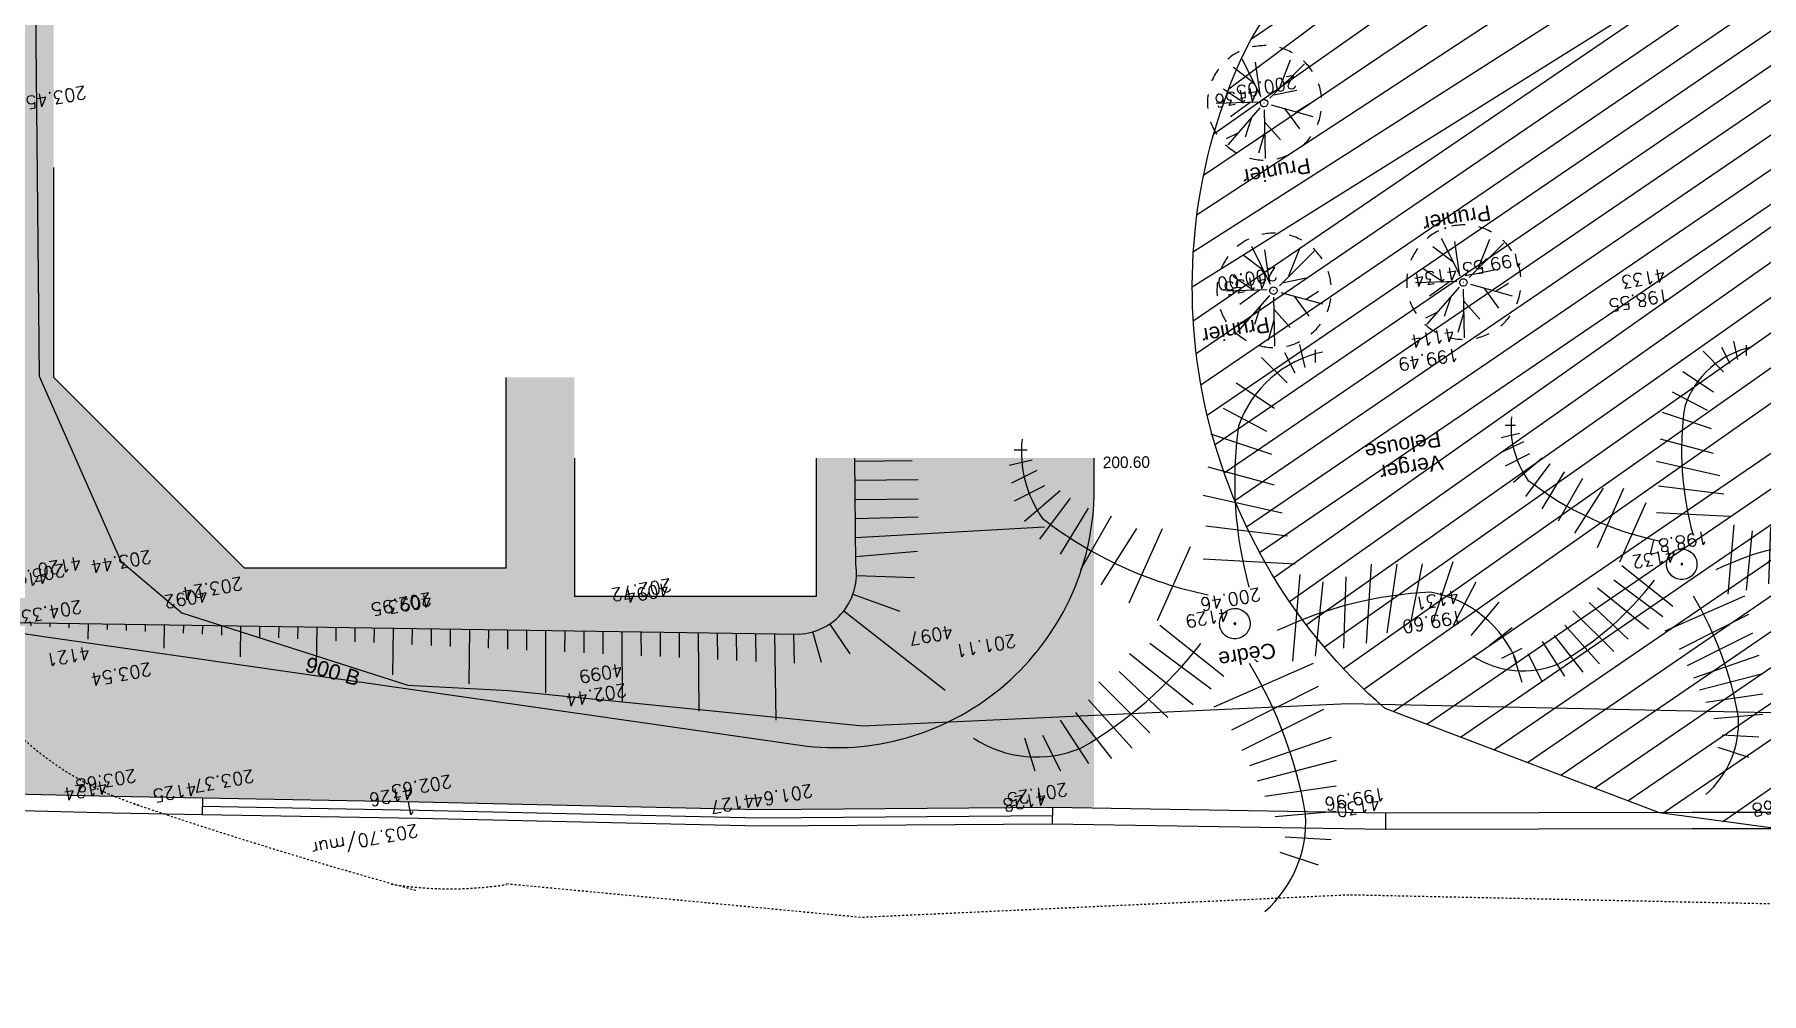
# Model space of a CAD drawing. Extents: x 0 to 613264, y -387505 to 675.
# Drawn here: x 455120 to 500402, y -382233 to -357098 of the extents above; entities that cross this region are included whole.
import ezdxf
from ezdxf.enums import TextEntityAlignment as Align
from ezdxf.lldxf.tags import DXFTag

# ---------------------------------------------------------------- set-up
doc = ezdxf.new("R2010")
doc.units = 0
doc.linetypes.add('STYLE_01', pattern=[0.41664, 0.20828, -0.20836])
for name, color, linetype in [('AEP_SSL', 252, 'Continuous'), ('DWG_280-140115-P - ALTEA-CANA', 252, 'Continuous'), ('Fond topo - CLO_MUR', 252, 'Continuous'), ('Fond topo - ESPACE_BOISE', 252, 'Continuous'), ('Fond topo - VEG', 252, 'Continuous'), ('Fond topo - VEG_TXT', 252, 'Continuous'), ('Fond topo - VEG_TXT_ESSENCE', 252, 'Continuous'), ('Fond topo - Z_500', 252, 'Continuous'), ('prlm-VRD', 2, 'Continuous'), ('SA - bât C', 252, 'Continuous'), ('SA - clôture', 252, 'DIVISE2'), ('SA - couvre sol', 252, 'Continuous'), ('SA - EBC', 252, 'Continuous'), ('SA - Talus', 252, 'Continuous')]:
    doc.layers.add(name, color=color, linetype=linetype)
for name, color, linetype, plot in [('Fond topo - N', 252, 'Continuous', False), ('Fond topo - NCACHE', 252, 'Continuous', False), ('Fond topo - ZCACHE', 252, 'Continuous', False)]:
    doc.layers.add(name, color=color, linetype=linetype, plot=plot)
doc.layers.add('Fond topo - P', color=252, linetype='Continuous', lineweight=50)
doc.styles.add('2000_ARIAL', font='arial.ttf', dxfattribs={"height": 0.400000006})
doc.styles.add('Arial', font='arial.ttf')
doc.styles.add('SIMPLEX', font='simplex_.ttf', dxfattribs={"height": 1.25})
doc.styles.add('Tronçons', font='arial.ttf', dxfattribs={"height": 0.25})
tags = doc.linetypes.add('CACHE2', pattern=[4.762499928474426, 3.174999952316284, -1.587499976158142]).pattern_tags.tags
tags[6:7] = [DXFTag(74, 4), DXFTag(75, 0), DXFTag(340, '0'), DXFTag(46, 0.0), DXFTag(50, 0.0), DXFTag(44, 0.0), DXFTag(45, 0.0)]
tags[4:5] = [DXFTag(74, 4), DXFTag(75, 0), DXFTag(340, '0'), DXFTag(46, 0.0), DXFTag(50, 0.0), DXFTag(44, 0.0), DXFTag(45, 0.0)]
tags = doc.linetypes.add('DIVISE2', pattern=[15.874999761581421, 6.349999904632568, -3.174999952316284, 0, -3.174999952316284, 0, -3.174999952316284]).pattern_tags.tags
tags[14:15] = [DXFTag(74, 4), DXFTag(75, 0), DXFTag(340, '0'), DXFTag(46, 0.0), DXFTag(50, 0.0), DXFTag(44, 0.0), DXFTag(45, 0.0)]
tags[12:13] = [DXFTag(74, 4), DXFTag(75, 0), DXFTag(340, '0'), DXFTag(46, 0.0), DXFTag(50, 0.0), DXFTag(44, 0.0), DXFTag(45, 0.0)]
tags[10:11] = [DXFTag(74, 4), DXFTag(75, 0), DXFTag(340, '0'), DXFTag(46, 0.0), DXFTag(50, 0.0), DXFTag(44, 0.0), DXFTag(45, 0.0)]
tags[8:9] = [DXFTag(74, 4), DXFTag(75, 0), DXFTag(340, '0'), DXFTag(46, 0.0), DXFTag(50, 0.0), DXFTag(44, 0.0), DXFTag(45, 0.0)]
tags[6:7] = [DXFTag(74, 4), DXFTag(75, 0), DXFTag(340, '0'), DXFTag(46, 0.0), DXFTag(50, 0.0), DXFTag(44, 0.0), DXFTag(45, 0.0)]
tags[4:5] = [DXFTag(74, 4), DXFTag(75, 0), DXFTag(340, '0'), DXFTag(46, 0.0), DXFTag(50, 0.0), DXFTag(44, 0.0), DXFTag(45, 0.0)]
tags = doc.linetypes.add('L1', pattern=[1.0000000298023224, 0.6000000238418579, -0.4000000059604645]).pattern_tags.tags
tags[6:7] = [DXFTag(74, 4), DXFTag(75, 0), DXFTag(340, '0'), DXFTag(46, 0.0), DXFTag(50, 0.0), DXFTag(44, 0.0), DXFTag(45, 0.0)]
tags[4:5] = [DXFTag(74, 4), DXFTag(75, 0), DXFTag(340, '0'), DXFTag(46, 0.0), DXFTag(50, 0.0), DXFTag(44, 0.0), DXFTag(45, 0.0)]
tags = doc.linetypes.add('L16', pattern=[0.37500001490116125, 0.300000011920929, -0.07500000298023224]).pattern_tags.tags
tags[6:7] = [DXFTag(74, 4), DXFTag(75, 0), DXFTag(340, '0'), DXFTag(46, 0.0), DXFTag(50, 0.0), DXFTag(44, 0.0), DXFTag(45, 0.0)]
tags[4:5] = [DXFTag(74, 4), DXFTag(75, 0), DXFTag(340, '0'), DXFTag(46, 0.0), DXFTag(50, 0.0), DXFTag(44, 0.0), DXFTag(45, 0.0)]

# ---------------------------------------------------------------- blocks, each defined once
blk = doc.blocks.new('MENSURA_TALSYM_6')
at = {"layer": 'SA - Talus'}
for p, q in [((1841184.419917219, 5171525.858073728), (1841185.89483986, 5171526.154299144)), ((1841184.518371818, 5171525.367862864), (1841186.142012749, 5171525.693957058)), ((1841184.616826417, 5171524.877652), (1841186.239038236, 5171525.203459169)), ((1841184.813735615, 5171523.897230269), (1841189.63238847, 5171525.092767876)), ((1841184.715281016, 5171524.387441134), (1841186.325213976, 5171524.736039582)), ((1841184.912190213, 5171523.407019405), (1841186.478660733, 5171523.845874959)), ((1841185.025166142, 5171522.920565764), (1841186.531332637, 5171523.153042229)), ((1841185.023171086, 5171522.422625175), (1841186.315768998, 5171522.212495022)), ((1841184.867337032, 5171521.949693302), (1841187.864932343, 5171520.406406855)), ((1841185.242363245, 5171520.872825406), (1841184.572931248, 5171521.548103903)), ((1841183.658258013, 5171518.807560449), (1841183.201269208, 5171521.023075327)), ((1841183.849355461, 5171520.36105883), (1841183.693872359, 5171521.108761591)), ((1841184.543218298, 5171520.514139628), (1841184.168797061, 5171521.257201226)), ((1841180.369570319, 5171519.877387578), (1841180.245650302, 5171520.508957749)), ((1841180.866514938, 5171519.946475961), (1841180.738253453, 5171520.594644013)), ((1841181.63285273, 5171518.665895638), (1841181.230856604, 5171520.680330276)), ((1841181.86057153, 5171520.08466023), (1841181.723459755, 5171520.766016538)), ((1841182.357683597, 5171520.153756119), (1841182.216062906, 5171520.851702802)), ((1841182.854851575, 5171520.222854515), (1841182.708666057, 5171520.937389065)), ((1841177.885682163, 5171519.53198308), (1841177.782634547, 5171520.080526436)), ((1841178.382348618, 5171519.601058997), (1841178.275237698, 5171520.166212698)), ((1841178.879070616, 5171519.670137404), (1841178.767840849, 5171520.251898961)), ((1841179.610153706, 5171518.524352123), (1841179.260444, 5171520.337585225)), ((1841179.872681422, 5171519.808301692), (1841179.753047151, 5171520.423271487)), ((1841175.572839334, 5171518.241627403), (1841175.319618792, 5171519.65209512)), ((1841175.899570937, 5171519.255704272), (1841175.812221943, 5171519.737781383)), ((1841176.396015639, 5171519.324770248), (1841176.304825094, 5171519.823467647)), ((1841176.892515716, 5171519.393838708), (1841176.797428245, 5171519.909153909)), ((1841177.590152045, 5171518.382929504), (1841177.290031396, 5171519.994840172)), ((1841172.923095072, 5171518.841406667), (1841172.856603037, 5171519.223663805)), ((1841173.559480179, 5171518.100502499), (1841173.349206188, 5171519.309350069)), ((1841173.914345086, 5171518.979465144), (1841173.841809339, 5171519.395036331)), ((1841174.410568684, 5171519.048521211), (1841174.33441249, 5171519.480722594)), ((1841174.9068475, 5171519.117579754), (1841174.827015641, 5171519.566408858)), ((1841169.950085872, 5171518.427264437), (1841169.900984132, 5171518.709546229)), ((1841170.445587406, 5171518.496288142), (1841170.393587283, 5171518.795232492)), ((1841170.941088939, 5171518.565311846), (1841170.886190434, 5171518.880918754)), ((1841171.553935667, 5171517.959727849), (1841171.378793585, 5171518.966605018)), ((1841171.932092005, 5171518.703359256), (1841171.871396735, 5171519.052291281)), ((1841172.427593538, 5171518.772382962), (1841172.363999886, 5171519.137977543)), ((1841167.542846643, 5171517.678178546), (1841167.437968377, 5171518.281114914)), ((1841167.968079738, 5171518.151169618), (1841167.930571528, 5171518.366801176)), ((1841168.463581272, 5171518.220193323), (1841168.423174679, 5171518.45248744)), ((1841168.959082805, 5171518.289217028), (1841168.91577783, 5171518.538173703)), ((1841169.548391155, 5171517.818953197), (1841169.408380981, 5171518.623859965)), ((1841164.995070537, 5171517.737027388), (1841164.974952622, 5171517.852683599)), ((1841165.53730213, 5171517.537403896), (1841165.467555773, 5171517.938369863)), ((1841165.986073604, 5171517.875074798), (1841165.960158924, 5171518.024056125)), ((1841166.481575138, 5171517.944098503), (1841166.452762075, 5171518.109742388)), ((1841166.977076671, 5171518.013122207), (1841166.945365226, 5171518.195428651)), ((1841163.531757618, 5171517.396629244), (1841163.497143169, 5171517.59562481)), ((1841164.00406747, 5171517.598979979), (1841163.98974632, 5171517.681311074)), ((1841164.499569004, 5171517.668003684), (1841164.482349471, 5171517.766997336))]:
    blk.add_line(p, q, dxfattribs=at)
blk = doc.blocks.new('PTOPO')
at = {"layer": 'Fond topo - NCACHE', "style": 'SIMPLEX'}
blk.add_attdef('MAT', text='', height=0.34, dxfattribs=at).set_placement((0.09999999986030161, -0.09999999962747097), align=Align.TOP_LEFT)
at = {"layer": 'Fond topo - ZCACHE', "style": 'SIMPLEX'}
blk.add_attdef('ALT', (0.09999999986030161, 0.09999999962747097), '', height=0.34, dxfattribs=at)
blk = doc.blocks.new('VEG14')
at = {"ltscale": 2, "flags": 128}
for points in [[(0.5, 0, -1), (-0.5, 0, -1)], [(0.016, 0, -1), (-0.016, 0, -1)]]:
    blk.add_lwpolyline(points, format="xyb", close=True, dxfattribs=at)
blk = doc.blocks.new('VEG12')
at = {"ltscale": 2}
for p, q in [((0.01815258799999997, 0.057406781), (0.100441039, 0.47293725)), ((0.037902722, 0.15845596), (-0.06593155700000003, 0.344147082)), ((0.05749608, 0.253444298), (0.145517598, 0.414706841)), ((-0.05229389700000003, 0.02983962500000001), (-0.383643778, 0.204631851)), ((-0.158788295, 0.086017079), (-0.245985314, 0.284587218)), ((0.04981112299999996, 0.033821695), (0.391570728, 0.285894318)), ((0.143890955, 0.107467204), (0.230033352, 0.253971609)), ((0.2917471699999999, 0.208620217), (0.392372872, 0.233301274)), ((-0.25001839, 0.135126714), (-0.3755999820000001, 0.091127132)), ((0.122915307, -0.02992704099999999), (0.317230371, 0.05540147100000001)), ((-0.05265807700000003, -0.029192154), (-0.412380265, -0.256628677)), ((-0.151821475, -0.09483882200000002), (-0.2999525240000001, -0.315936062)), ((-0.09359106700000003, -0.049762263), (-0.2956446150000001, -0.04653133200000001)), ((0.02259491799999996, -0.07955337300000001), (0.001649748999999978, -0.36183712)), ((0.01825986499999999, -0.057372749), (0.107637982, -0.4128258760000001)), ((0.057557527, -0.01766878999999999), (0.411943876, -0.08413611500000001)), ((0.184132294, -0.04763066399999999), (0.323120213, -0.192805613)), ((0.05371548199999998, -0.188497704), (0.197263789, -0.356749422))]:
    blk.add_line(p, q, dxfattribs=at)
for start, end in [(90, 103.8461539085843), (62.30769199853572, 76.15384597947835), (117.6923078993823, 131.5384619204946), (34.61538499867542, 48.46153799321151), (145.3846149358338, 159.2307690506909), (6.923076979206323, 20.76923090842763), (173.0769230068974, 186.9230769931026), (339.2307689837768, 353.0769230207937), (200.7692310571047, 214.6153850641662), (311.5384620067885, 325.3846150013246), (228.4615380795054, 242.3076921006177), (283.8461540205217, 297.6923080014643), (256.1538460914157, 270)]:
    blk.add_arc((0, 0), 0.496982058, start, end, dxfattribs=at)
blk = doc.blocks.new('RESINEUX')
at = {"ltscale": 2}
for p, q in [((-0.074169265, 0.428845282), (-0.014171327, 0.418845625)), ((-0.094168577, 0.388846656), (-0.024170983, 0.388846656)), ((-0.104168234, 0.338848375), (-0.014171327, 0.348848031)), ((-0.11416789, 0.298849749), (-0.014171327, 0.318849062)), ((-0.11416789, 0.258851124), (-0.004171670000000001, 0.288850093)), ((-0.104168234, 0.218852498), (0.015827643, 0.258851124)), ((0.325816989, 0.248851468), (0.345816302, 0.168854217)), ((0.365815615, 0.248851468), (0.365815615, 0.188853529)), ((-0.094168577, 0.178853873), (0.015827643, 0.218852499)), ((0.245819739, 0.218852498), (0.29581802, 0.138855248)), ((0.285818364, 0.238851811), (0.325816989, 0.15885456)), ((0.395814584, 0.238851811), (0.395814584, 0.188853529)), ((0.425813553, 0.228852155), (0.415813896, 0.188853529)), ((-0.094168577, 0.128855591), (0.035826955, 0.18885353)), ((0.205821113, 0.198853186), (0.265819051, 0.108856279)), ((0.445812866, 0.208852842), (0.435813209, 0.188853529)), ((0.165822488, 0.178853873), (0.225820426, 0.07885731)), ((-0.08416892100000001, 0.08885696600000001), (0.035826955, 0.148854904)), ((0.115824206, 0.148854904), (0.205821113, 0.038858684)), ((-0.444156549, 0.058857997), (-0.394158268, 0.108856279)), ((-0.124167546, -0.091136848), (-0.11416789, 0.098856622)), ((-0.074169264, 0.058857997), (0.05582626800000001, 0.118855935)), ((0.06582592400000001, 0.118855935), (0.155822831, 0.008859715)), ((-0.41415758, 0.018859372), (-0.374158955, 0.08885696600000001)), ((-0.374158955, -0.011139597), (-0.33416033, 0.08885696600000001)), ((-0.33416033, -0.03113891), (-0.294161704, 0.08885696600000001)), ((-0.294161704, -0.051138223), (-0.264162735, 0.08885696600000001)), ((-0.254163079, -0.06113787900000001), (-0.234163766, 0.08885696600000001)), ((-0.204164797, -0.071137536), (-0.204164797, 0.08885696600000001)), ((-0.164166172, -0.08113719200000001), (-0.164166172, 0.08885696600000001)), ((0.045826612, -0.14113513), (0.125823863, -0.001139941)), ((0.09582489300000001, -0.151134786), (0.175822144, -0.03113891)), ((0.135823519, -0.161134443), (0.225820426, -0.051138223)), ((-0.104168234, -0.06113787900000001), (0.025827299, -0.14113513)), ((0.185821801, -0.171134099), (0.265819051, -0.08113719200000001)), ((-0.11416789, -0.101136505), (-0.004171670000000001, -0.171134099)), ((0.235820082, -0.191133412), (0.315817333, -0.111136161)), ((-0.124167546, -0.151134786), (-0.014171327, -0.211132724)), ((0.275818708, -0.201133068), (0.345816302, -0.151134786)), ((-0.134167203, -0.191133412), (-0.014171327, -0.261131006)), ((0.305817677, -0.231132037), (0.375815271, -0.191133412)), ((-0.134167203, -0.231132037), (-0.034170639, -0.301129632)), ((-0.144166859, -0.271130662), (-0.054169952, -0.341128257)), ((0.335816646, -0.271130662), (0.395814584, -0.25113135)), ((0.385814927, -0.291129975), (0.345816302, -0.291129975)), ((-0.154166515, -0.311129288), (-0.074169264, -0.3911265390000001)), ((0.345816302, -0.311129288), (0.385814927, -0.321128944)), ((0.365815615, -0.341128257), (0.345816302, -0.331128601)), ((-0.204164797, -0.36112757), (-0.174165828, -0.431125164)), ((-0.174165828, -0.341128257), (-0.124167546, -0.411125851)), ((-0.264162735, -0.3911265390000001), (-0.264162735, -0.431125164)), ((-0.234163766, -0.381126882), (-0.22416411, -0.431125164))]:
    blk.add_line(p, q, dxfattribs=at)
for centre, major_axis, ratio, start_param, end_param in [((0.125824658, 0.32584846), (-0.141416496, 0.141416496), 0.9999999999990478, 6.0187679254481, 7.001196311805126), ((0.626553274, 0.375004286), (0.495806787, 0.495806787), 0.9999999999992479, 2.407115294926716, 2.808261770600389), ((0.6156107310000001, -0.413017298), (-0.494244527, 0.494244527), 0.9999999999994863, 5.940864207087385, 6.402329262634387), ((0.346817063, 0.020858942), (0.141416496, 0.141416496), 0.9999999999984862, 0.2082352305735228, 0.9403659464662355), ((-0.271161699, 0.231851691), (-0.148487321, 0.148487321), 0.999999999999426, 1.039500649605982, 1.948537937165391), ((-0.132308309, 0.771717634), (0.5413446150000001, 0.5413446150000001), 0.999999999999071, 3.63264165587472, 4.003214602841574), ((0, 0), (-0.001131371, 0.001131371), 0.99999999997417, 3.926990817000156, 7.06858347058995), ((0, 0), (-0.001131371, 0.001131371), 0.99999999997417, 0.7853981634103633, 3.926990817000156), ((-0.091248273, -0.737988308), (0.495574425, 0.495574425), 0.9999999999996342, 0.1822567691657557, 0.5883250715815413), ((-0.744748968, -0.046828497), (-0.4953887950000001, 0.4953887950000001), 0.9999999999996526, 3.509030027783859, 3.906773112117224), ((0.162823386, -0.300130027), (-0.141416496, 0.141416496), 0.9999999999997603, 3.670881203304562, 4.697745667496582), ((-0.265161906, -0.212133051), (-0.141416496, 0.141416496), 0.9999999999999891, 2.259520706035595, 3.289317319450373)]:
    blk.add_ellipse(centre, major_axis=major_axis, ratio=ratio, start_param=start_param, end_param=end_param, dxfattribs=at)
blk = doc.blocks.new('A$C1F970F0F')
at = {"layer": 'SA - couvre sol'}
h = blk.add_hatch(dxfattribs=at)
h.set_pattern_fill('PELOUSE6', color=256, scale=20.0000003, angle=-10.72360141139323, style=0, pattern_type=2)
h.set_pattern_definition([(349.2763985886067, (-277130161.1279894, -473864756.7787022), (22.32856350872324, 117.9043497231417), [37.5000005625, -202.5000030375]), (79.27639858860677, (-277130147.3110734, -473864759.3953308), (-235.8086994462835, 44.65712701744649), [15.000000225, -105.000001575]), (79.27639858860677, (-277130138.0997961, -473864761.1397498), (-235.8086994462835, 44.65712701744649), [15.000000225, -105.000001575]), (79.27639858860677, (-277130142.7054347, -473864760.2675403), (-235.8086994462835, 44.65712701744649), [18.75000028125, -101.25000151875]), (112.9664661186067, (-277130151.916716, -473864758.5231205), (-191.1515722884832, 280.4658259369293), [12.00000018, -420.7461593111922]), (45.58633105860677, (-277130133.4941673, -473864762.0119574), (22.32856353476547, 117.9043498154048), [12.00000018, -420.7461593111923]), (45.58633105860677, (-277130124.2828801, -473864763.7563783), (22.32856353476547, 117.9043498154048), [26.00000039, -406.6661590999923]), (112.9664661186067, (-277130161.1279894, -473864756.7787022), (-191.1515722884832, 280.4658259369293), [26.00000039, -406.6661590999922]), (349.2763985886067, (-277130073.3609553, -473864750.4999832), (22.32856350872324, 117.9043497231417), [44.42455106636825, -195.5754525336318]), (349.2763985886067, (-277130085.1249766, -473864728.4255323), (22.32856350872324, 117.9043497231417), [82.81008944215131, -56.09585564143782, 43.07431864611476, -58.01973967029608]), (349.2763985886067, (-277130096.7337571, -473864706.3804808), (22.32856350872324, 117.9043497231417), [119.4799495921992, -46.28746189431191, 29.47870124218051, -44.75389087130835]), (349.2763985886067, (-277130108.4191755, -473864684.3209158), (22.32856350872324, 117.9043497231417), [100.4611429069171, -139.5388606930829]), (349.2763985886067, (-277130104.5097786, -473864665.2146754), (22.32856350872324, 117.9043497231417), [65.56973938354608, -174.4302642164539])])
edge = h.paths.add_edge_path()
edge.add_line((-1436.436374638143, -152.4417941906166), (-1436.428442326689, -86.1632271734652))
edge.add_line((-1436.42844232669, -86.1632271734652), (-1916.485773051513, -86.24061968725961))
edge.add_arc((-1932.866595032755, 136.795712090556), 223.6370645078426, 180.7878452576029, 274.20052574188594, ccw=False)
edge.add_line((-2156.482517680704, 133.7206889388272), (-2362.355349701576, 66.64445949375352))
edge.add_line((-2362.355349701576, 66.64445949375352), (-2349.271153305335, -1324.947472110108))
edge.add_line((-2349.271153305336, -1324.947472110108), (-2354.380672043289, -2128.62168543707))
edge.add_line((-2354.380672043289, -2128.62168543707), (-2353.485062038216, -2433.083717565489))
edge.add_line((-2353.485062038216, -2433.083717565489), (-2339.201980545698, -2630.06166699402))
edge.add_line((-2339.201980545698, -2630.06166699402), (-2041.839570230338, -3142.766350140962))
edge.add_line((-2041.839570230338, -3142.766350140962), (-2075.612496095913, -3643.213903501302))
edge.add_line((-2075.612496095913, -3643.213903501302), (-1546.020657386706, -3654.648744429584))
edge.add_line((-1546.020657386706, -3654.648744429584), (-979.1873878731271, -3664.755483349756))
edge.add_line((-979.1873878731271, -3664.755483349757), (-84.42998084004125, -3685.046773148744))
edge.add_line((-84.42998084004125, -3685.046773148744), (682.4529685832379, -3679.181903590445))
edge.add_line((682.4529685832379, -3679.181903590445), (791.9504749759282, -3679.181916322464))
edge.add_line((791.950474975928, -3679.181916322464), (791.9505814285395, -2763.73740140675))
edge.add_line((791.9505814285394, -2763.737401406749), (64.04726941291017, -2763.737316701473))
edge.add_line((64.04726941291017, -2763.737316701473), (63.95559276011527, -3125.546422612931))
edge.add_line((63.95559276011534, -3125.546422612931), (-571.0495579194114, -3125.546177910269))
edge.add_line((-571.0495579194115, -3125.546177910269), (-571.049393990074, -2552.441832430416))
edge.add_line((-571.049393990074, -2552.441832430416), (-751.0493939751154, -2552.441811556947))
edge.add_line((-751.0493939751154, -2552.441811556947), (-751.062315677529, -3052.459439947377))
edge.add_line((-751.062315677529, -3052.459439947377), (-1436.052058012675, -3052.449165683654))
edge.add_line((-1436.052058012675, -3052.449165683654), (-1936.049464888544, -2552.441673598721))
edge.add_line((-1936.049464888543, -2552.441673598721), (-1936.13813454332, -2002.433597755778))
edge.add_line((-1936.13813454332, -2002.433597755778), (-1936.31843997824, -884.0174126415334))
edge.add_line((-1936.31843997824, -884.0174126415334), (-1936.436368014047, -152.5224017608319))
edge.add_line((-1936.436368014047, -152.5224017608321), (-1436.436374638143, -152.4417941906166))
edge = h.paths.add_edge_path(flags=16)
edge.add_line((-2084.078473349013, -714.9903560899397), (-2083.952648206798, -530.4618468112326))
at = {"layer": 'SA - EBC'}
h = blk.add_hatch(dxfattribs=at)
h.set_pattern_fill('_USER', color=256, scale=74.99999999999999, angle=-325.7236014113932, style=0, pattern_type=0)
h.set_pattern_definition([(34.27639858860678, (-277130161.1279894, -473864756.7787022), (-42.238928459823, 61.97477650275113), [])])
edge = h.paths.add_edge_path()
edge.add_line((5801.470568619522, -3162.013069131843), (4083.559282644929, -3271.123614088357))
edge.add_line((4083.559282644929, -3271.123614088356), (4014.481307725509, -3717.332461968055))
edge.add_line((4014.48130772551, -3717.332461968055), (3135.517961824245, -3810.19300101904))
edge.add_line((3135.517961824245, -3810.19300101904), (2274.245008604417, -3693.648081323564))
edge.add_line((2274.245008604417, -3693.648081323564), (1554.636776175834, -3420.099318784944))
edge.add_arc((2508.775769578408, -2315.674454232369), 1459.498372788833, 157.1868533427094, 229.1754823893534, ccw=False)
edge.add_arc((1966.013830892235, -2087.371785851423), 870.6752834691503, 94.3015183869224, 157.1868533106914, ccw=False)
edge.add_line((1900.708697991695, -1219.149067345796), (2859.239020416566, -1223.495634912559))
edge.add_arc((3100.860739749298, 1265.329539486049), 2500.526305395239, 264.4549516394795, 302.9422754293212)
edge.add_arc((4209.331858878893, -445.3369775435177), 462.1229708170858, 302.9422754305585, 376.8336969250394)
edge.add_arc((2214.122706379954, -1049.006753214115), 2546.655714682971, 16.8336969158998, 38.14703645440247)
edge.add_arc((3041.32627014761, -399.2990096244524), 1494.806919462396, 38.14703657403813, 72.97328584086019)
edge.add_line((3479.031970107599, 1029.988031775616), (2182.437305702805, 1414.38613606858))
edge.add_line((2182.437305702805, 1414.38613606858), (1056.590900019184, 1822.819186472099))
edge.add_arc((1766.412018482452, 3779.442320525911), 2081.398594438606, 212.7495497786225, 250.0603089288685, ccw=False)
edge.add_line((15.86575126143373, 2653.472571668582), (-104.0907319930869, 3091.26353710603))
edge.add_line((-104.0907319930869, 3091.26353710603), (-169.6986146466322, 3639.54836895815))
edge.add_line((-169.6986146466322, 3639.548368958149), (-35.58090533515337, 6158.014854826562))
edge.add_arc((-194.3533792400212, 7143.826589584332), 998.5156357593988, 279.1493507374978, 373.962283499627)
edge.add_arc((2392.201579171132, 7786.918955579627), 1666.786287877102, 172.6269749467245, 193.9622835974407, ccw=False)
edge.add_arc((-45.50651600643437, 8102.354993671941), 791.2455775503726, -7.373025019439765, 16.43829965925021)
edge.add_line((713.3969204091394, 8326.263765657093), (486.7428317772967, 9142.81155059313))
edge.add_line((486.7428317772967, 9142.811550593131), (1338.845530021721, 9564.23852196786))
edge.add_line((1338.845530021721, 9564.23852196786), (1632.623584095551, 8945.24637913095))
edge.add_line((1632.623584095551, 8945.246379130947), (1394.029444699765, 8829.874494032001))
edge.add_line((1394.029444699765, 8829.874494032001), (1731.997733793977, 8131.230781666551))
edge.add_arc((1233.216649704336, 7889.945865525577), 554.0766919865823, -19.640967550384175, 25.815335324856676, ccw=False)
edge.add_line((1755.055695752756, 7703.706797235046), (1558.214479468655, 6807.520788570679))
edge.add_line((1558.214479468655, 6807.52078857068), (1570.021725572625, 6609.158708993335))
edge.add_line((1570.021725572625, 6609.158708993335), (1852.913141606868, 5734.125706863067))
edge.add_line((1852.913141606869, 5734.125706863067), (2726.748207475315, 4020.986816292172))
edge.add_line((2726.748207475315, 4020.986816292172), (3802.352916265851, 4004.947770972833))
edge.add_arc((8355.58168857983, 5950.706307988518), 4951.552134169374, 203.138762427905, 230.8301436200186)
edge.add_arc((13583.66465597079, 12367.85935474512), 13228.79229856088, 230.8301435441083, 233.1638398044412)
edge.add_line((5652.622255943647, 1780.153648245416), (4998.697813068342, 1820.441475819727))
edge.add_line((4998.697813068342, 1820.441475819727), (4863.841220233488, 767.0816613875431))
edge.add_line((4863.841220233488, 767.0816613875434), (5595.355488733695, 631.185878681516))
edge.add_line((5595.355488733695, 631.1858786815158), (5852.747939948536, -2020.707044821664))
edge.add_line((5852.747939948536, -2020.707044821665), (5881.394298709887, -2966.563612924887))
edge.add_line((5881.394298709887, -2966.563612924887), (5801.470568619523, -3162.013069131842))
at = {"layer": 'AEP_SSL', "elevation": 9.999999999999998e-08, "flags": 128}
blk.add_lwpolyline([(-2009.46431272992, 953.3121996921549), (-1974.130445357614, -2549.104167440536), (-1760.191604675106, -3033.974676226209), (-1600.127185498399, -3169.916464212493), (-1007.958216168089, -3359.143878629571), (-742.7402135561805, -3373.227271705965), (185.7644486929067, -3466.149391532337), (1457.680139553027, -3407.246855666408), (3098.737656271729, -3442.411852942929), (4165.909978031491, -3426.731274088185), (4366.116630586753, -3387.312489108264), (5044.428961021786, -3091.927656257742), (5412.289028469191, -2796.609514369696), (5536.700633028197, -2598.110987192279), (5703.441363650248, 1048.232751273365), (5867.406317671058, 3278.047774201862), (6182.748241543506, 4434.064793799239), (6284.146511390897, 4550.427419959863), (6475.981668657886, 4711.41474985716), (8025.350887839351, 5692.826034684554), (8693.398131395103, 6258.370148193826), (10978.7345952306, 10130.53863316135)], dxfattribs=at)
at = {"layer": 'DWG_280-140115-P - ALTEA-CANA', "linetype": 'STYLE_01', "ltscale": 25, "elevation": 9.999999999999998e-08, "flags": 128}
blk.add_lwpolyline([(-748.5828082540423, -3879.416672951017), (181.3956154777246, -3967.285152731587), (1461.572881500609, -3908.276167248546), (3123.291964894122, -3943.637942317455), (3631.999327419011, -3941.407619738653)], dxfattribs=at)
at = {"layer": 'DWG_280-140115-P - ALTEA-CANA', "linetype": 'STYLE_01', "ltscale": 25}
for centre, radius, start, end in [((-1469.879431806879, -2896.884103842594), 813.7564662999999, 215.6480744820432, 252.8947582005811), ((2525.564532628567, 8874.688840912993), 13245.4912501, 251.2672445702805, 254.6353722489536), ((-896.7560407911722, -2907.073770199602), 985.8550861, 260.9868101511919, 278.6177501322451)]:
    blk.add_arc(centre, radius, start, end, dxfattribs=at)
at = {"layer": 'Fond topo - CLO_MUR', "ltscale": 2, "flags": 128}
for points in [[(-2194.124886848128, -3640.41341057077), (-1779.605455867094, -3650.208662719238), (-1546.020657386706, -3654.648744429584), (-979.1873878731271, -3664.755483349757), (-84.42998084004125, -3685.046773148744), (682.4529685832379, -3679.181903590445), (1556.316435041479, -3693.74234729357), (2360.126945313828, -3691.712208010289), (2646.641317833255, -3691.949470374349), (3154.827812910985, -3671.851028050152), (4383.225462491365, -3620.561032541862), (4541.853864106638, -3609.436232626363)], [(4544.079586362544, -3653.379899948929), (4385.06102059687, -3664.522728551929), (3156.614999895126, -3715.814744086322), (2647.492852185535, -3735.950190664286), (2360.164291241934, -3735.712253959232), (1556.005453945276, -3737.743273096836), (682.2546667522971, -3723.184706836199), (-84.76060021465764, -3729.050588284192), (-980.078382065853, -3708.746590270487), (-1546.830969396054, -3698.641290134507), (-1780.543294202301, -3694.198784310404), (-2193.403537050725, -3684.442739456119)], [(-1546.020657386706, -3654.648744429584), (-1546.830969396054, -3698.641290134507)], [(682.4529685832379, -3679.181903590445), (682.2546667176387, -3723.18470701921)], [(1556.31643500682, -3693.742347476581), (1556.005454002123, -3737.743273297177)]]:
    blk.add_lwpolyline(points, dxfattribs=at)
at = {"layer": 'Fond topo - CLO_MUR', "linetype": 'L16', "ltscale": 2, "flags": 128}
blk.add_lwpolyline([(-1546.425813368848, -3676.645017475888), (-979.5925437859516, -3686.751756030038), (-84.83513673553648, -3707.043045737519), (682.3538513194204, -3701.175836019487)], dxfattribs=at)
at = {"layer": 'Fond topo - ESPACE_BOISE', "linetype": 'L1', "ltscale": 2, "flags": 128}
blk.add_lwpolyline([(5801.470568619522, -3162.013069131843), (4083.559282644929, -3271.123614088356), (4014.48130772551, -3717.332461968055), (3135.517961824245, -3810.19300101904), (2274.245008604417, -3693.648081323564), (1554.636776175834, -3420.099318784944, -0.3248648439675891), (1163.447808694293, -1749.787382690587, -0.2814891279475962), (1900.708697991695, -1219.149067345796), (2859.239020416566, -1223.495634912559, 0.1695292870025676), (4460.631470672048, -833.159289007697, 0.3340686001642133), (4651.652558133293, -311.5085830883972, 0.09326601102169153), (4216.884593398947, 524.0158635944096, 0.153138720952933), (3479.031970107599, 1029.988031775616), (2182.437305702805, 1414.38613606858), (1056.590900019184, 1822.819186472099, -0.1642525569996709), (15.86575126143373, 2653.472571668582), (-104.0907319930869, 3091.26353710603), (-169.6986146466322, 3639.548368958149), (-35.58090533515337, 6158.014854826562, 0.4390366150430304), (774.660880078399, 7384.751557306568, -0.09336270405047195), (739.1967976091219, 8000.81547627212, 0.104271961321091), (713.3969204091394, 8326.263765657093), (486.7428317772967, 9142.811550593131), (1338.845530021721, 9564.23852196786), (1632.623584095551, 8945.246379130947), (1394.029444699765, 8829.874494032001), (1731.997733793977, 8131.23078166655, -0.2009829630843761), (1755.055695752756, 7703.706797235046), (1558.214479468655, 6807.52078857068), (1570.021725572625, 6609.158708993335), (1852.913141606869, 5734.125706863067), (2726.748207475315, 4020.986816292172), (3802.352916265851, 4004.947770972833, 0.121417881002313), (5228.074839294609, 2111.882341611708, 0.01018302282179253), (5652.622255943647, 1780.153648245416), (4998.697813068342, 1820.441475819727), (4863.841220233488, 767.0816613875434), (5595.355488733695, 631.1858786815158), (5852.747939948536, -2020.707044821665), (5881.394298709887, -2966.563612924887)], format="xyb", close=True, dxfattribs=at)
at = {"layer": 'SA - clôture', "ltscale": 0.1000000014901161, "flags": 128}
blk.add_lwpolyline([(-751.0493939751154, -2552.441811556947), (-751.062315677529, -3052.459439947377), (-1436.049651133349, -3052.451572508446), (-1936.049464888543, -2552.441673598721), (-1936.138133232223, -2002.44167646738)], dxfattribs=at)
at = {"layer": 'SA - clôture', "ltscale": 0.1000000014901161, "elevation": 9.999999999999998e-08, "flags": 128}
blk.add_lwpolyline([(-571.0494185638537, -2763.737242830035), (-571.0495579194115, -3125.546177910269), (63.95559276011534, -3125.546422612931), (64.04726943023945, -2763.737316609967)], dxfattribs=at)
at = {"layer": 'SA - Talus', "linetype": 'CACHE2', "ltscale": 0.300000011920929, "elevation": 9.999999999999998e-08, "flags": 128}
blk.add_lwpolyline([(-2047.014211077878, -3219.680687957382), (39.59626251705072, -3518.779604111703, 0.4382109937492012), (791.9505695899259, -2865.411808206237), (791.9505814285394, -2763.737401406749)], format="xyb", dxfattribs=at)
at = {"layer": 'SA - Talus', "elevation": 9.999999999999998e-08, "flags": 128}
blk.add_lwpolyline([(-2045.339045172024, -3194.621605256516), (18.35446232211916, -3225.45448132518, 0.4446458576904757), (167.119346506869, -3041.937392252483), (164.047269434949, -2763.737328387848)], format="xyb", dxfattribs=at)
at = {"layer": 'Fond topo - P', "ltscale": 2}
ref = blk.add_blockref('PTOPO', (1237.480675660799, -1833.616133076879), dxfattribs=dict(at, xscale=99.99999999999994, yscale=99.99999999999994, zscale=99.99999999999994, rotation=190.0656205306617))
ref.add_attrib('MAT', '4136', dxfattribs={"layer": 'Fond topo - N', "color": 0, "ltscale": 2, "height": 33.99999999999999, "rotation": 190.0656204987762, "style": 'SIMPLEX'}).set_placement((1225.886833794241, -1825.517810509532), align=Align.TOP_LEFT)
ref.add_attrib('ALT', '200.05', (1319.51195763031, -1760.640457030015), dxfattribs={"layer": 'Fond topo - Z_500', "color": 0, "ltscale": 2, "height": 33.99999999999999, "rotation": 190.0656204987762, "style": 'SIMPLEX'})
ref = blk.add_blockref('PTOPO', (-2035.628450133519, -1811.348388637214), dxfattribs=dict(at, xscale=99.99999999999994, yscale=99.99999999999994, zscale=99.99999999999994, rotation=190.0656205306617))
ref.add_attrib('MAT', '4090', dxfattribs={"layer": 'Fond topo - N', "color": 0, "ltscale": 2, "height": 33.99999999999999, "rotation": 190.0656204987762, "style": 'SIMPLEX'}).set_placement((-2047.222291965418, -1803.250065886855), align=Align.TOP_LEFT)
ref.add_attrib('ALT', '203.45', (-1854.073656061166, -1788.24887857562), dxfattribs={"layer": 'Fond topo - Z_500', "color": 0, "ltscale": 2, "height": 33.99999999999999, "rotation": 190.0656204987762, "style": 'SIMPLEX'})
ref = blk.add_blockref('PTOPO', (1759.968654296485, -2303.575238025368), dxfattribs=dict(at, xscale=99.99999999999994, yscale=99.99999999999994, zscale=99.99999999999994, rotation=190.0656205306617))
ref.add_attrib('MAT', '4134', dxfattribs={"layer": 'Fond topo - N', "color": 0, "ltscale": 2, "height": 33.99999999999999, "rotation": 190.0656204987762, "style": 'SIMPLEX'}).set_placement((1748.374812447256, -2295.476915366516), align=Align.TOP_LEFT)
ref.add_attrib('ALT', '199.53', (1912.728019253901, -2225.323523707105), dxfattribs={"layer": 'Fond topo - Z_500', "color": 0, "ltscale": 2, "height": 33.99999999999999, "rotation": 190.0656204987762, "style": 'SIMPLEX'})
ref = blk.add_blockref('PTOPO', (1262.123170585093, -2325.119801169025), dxfattribs=dict(at, xscale=99.99999999999994, yscale=99.99999999999994, zscale=99.99999999999994, rotation=190.0656205306617))
ref.add_attrib('MAT', '4135', dxfattribs={"layer": 'Fond topo - N', "color": 0, "ltscale": 2, "height": 33.99999999999999, "rotation": 190.0656204987762, "style": 'SIMPLEX'}).set_placement((1250.529328718535, -2317.021478601678), align=Align.TOP_LEFT)
ref.add_attrib('ALT', '200.00', (1269.588078003766, -2263.879063050881), dxfattribs={"layer": 'Fond topo - Z_500', "color": 0, "ltscale": 2, "height": 33.99999999999999, "rotation": 190.0656204987762, "style": 'SIMPLEX'})
ref = blk.add_blockref('PTOPO', (2304.809530493438, -2308.126706567003), dxfattribs=dict(at, xscale=99.99999999999994, yscale=99.99999999999994, zscale=99.99999999999994, rotation=190.0656205306617))
ref.add_attrib('MAT', '4133', dxfattribs={"layer": 'Fond topo - N', "color": 0, "ltscale": 2, "height": 33.99999999999999, "rotation": 190.0656204987762, "style": 'SIMPLEX'}).set_placement((2293.215688661538, -2300.028383816644), align=Align.TOP_LEFT)
ref.add_attrib('ALT', '198.55', (2296.711207770288, -2319.720548380359), dxfattribs={"layer": 'Fond topo - Z_500', "color": 0, "ltscale": 2, "height": 33.99999999999999, "rotation": 190.0656204987762, "style": 'SIMPLEX'})
ref = blk.add_blockref('PTOPO', (1752.687104777831, -2463.580443925181), dxfattribs=dict(at, xscale=99.99999999999994, yscale=99.99999999999994, zscale=99.99999999999994, rotation=190.0656205306617))
ref.add_attrib('MAT', '4114', dxfattribs={"layer": 'Fond topo - N', "color": 0, "ltscale": 2, "height": 33.99999999999999, "rotation": 190.0656204987762, "style": 'SIMPLEX'}).set_placement((1741.093262911272, -2455.482121357834), align=Align.TOP_LEFT)
ref.add_attrib('ALT', '199.49', (1744.58878205468, -2475.174285738537), dxfattribs={"layer": 'Fond topo - Z_500', "color": 0, "ltscale": 2, "height": 33.99999999999999, "rotation": 190.0656204987762, "style": 'SIMPLEX'})
ref = blk.add_blockref('PTOPO', (2332.763763341814, -3042.195902048476), dxfattribs=dict(at, xscale=99.99999999999994, yscale=99.99999999999994, zscale=99.99999999999994, rotation=190.0656205306617))
ref.add_attrib('MAT', '4132', dxfattribs={"layer": 'Fond topo - N', "color": 0, "ltscale": 2, "height": 33.99999999999999, "rotation": 190.0656204987762, "style": 'SIMPLEX'}).set_placement((2321.169921492586, -3034.097579389622), align=Align.TOP_LEFT)
ref.add_attrib('ALT', '198.87', (2398.296894948621, -2954.724457228985), dxfattribs={"layer": 'Fond topo - Z_500', "color": 0, "ltscale": 2, "height": 33.99999999999999, "rotation": 190.0656204987762, "style": 'SIMPLEX'})
ref = blk.add_blockref('PTOPO', (-1848.737439341509, -3063.029520810803), dxfattribs=dict(at, xscale=99.99999999999994, yscale=99.99999999999994, zscale=99.99999999999994, rotation=190.0656205306617))
ref.add_attrib('MAT', '4120', dxfattribs={"layer": 'Fond topo - N', "color": 0, "ltscale": 2, "height": 33.99999999999999, "rotation": 190.0656204987762, "style": 'SIMPLEX'}).set_placement((-1860.331281173409, -3054.931198060444), align=Align.TOP_LEFT)
ref.add_attrib('ALT', '203.44', (-1683.179922082242, -3005.301269911054), dxfattribs={"layer": 'Fond topo - Z_500', "color": 0, "ltscale": 2, "height": 33.99999999999999, "rotation": 190.0656204987762, "style": 'SIMPLEX'})
ref = blk.add_blockref('PTOPO', (-1935.476047689234, -3098.102760983217), dxfattribs=dict(at, xscale=99.99999999999994, yscale=99.99999999999994, zscale=99.99999999999994, rotation=190.0656205306617))
ref.add_attrib('MAT', '4119', dxfattribs={"layer": 'Fond topo - N', "color": 0, "ltscale": 2, "height": 33.99999999999999, "rotation": 190.0656204987762, "style": 'SIMPLEX'}).set_placement((-1947.069889521134, -3090.004438232858), align=Align.TOP_LEFT)
ref.add_attrib('ALT', '203.92', (-1909.228066695678, -3040.782912409788), dxfattribs={"layer": 'Fond topo - Z_500', "color": 0, "ltscale": 2, "height": 33.99999999999999, "rotation": 190.0656204987762, "style": 'SIMPLEX'})
ref = blk.add_blockref('PTOPO', (-1516.694999867178, -3146.881073055025), dxfattribs=dict(at, xscale=99.99999999999994, yscale=99.99999999999994, zscale=99.99999999999994, rotation=190.0656205306617))
ref.add_attrib('MAT', '4092', dxfattribs={"layer": 'Fond topo - N', "color": 0, "ltscale": 2, "height": 33.99999999999999, "rotation": 190.0656204987762, "style": 'SIMPLEX'}).set_placement((-1528.288841699078, -3138.782750304666), align=Align.TOP_LEFT)
ref.add_attrib('ALT', '203.24', (-1444.03578491574, -3075.622199184007), dxfattribs={"layer": 'Fond topo - Z_500', "color": 0, "ltscale": 2, "height": 33.99999999999999, "rotation": 190.0656204987762, "style": 'SIMPLEX'})
ref = blk.add_blockref('PTOPO', (-2041.839570230338, -3142.766350140962), dxfattribs=dict(at, xscale=99.99999999999994, yscale=99.99999999999994, zscale=99.99999999999994, rotation=190.0656205306617))
ref.add_attrib('MAT', '4118', dxfattribs={"layer": 'Fond topo - N', "color": 0, "ltscale": 2, "height": 33.99999999999999, "rotation": 190.0656204987762, "style": 'SIMPLEX'}).set_placement((-2053.433412114226, -3134.66802766512), align=Align.TOP_LEFT)
ref.add_attrib('ALT', '204.33', (-1865.544208979056, -3136.350221169384), dxfattribs={"layer": 'Fond topo - Z_500', "color": 0, "ltscale": 2, "height": 33.99999999999999, "rotation": 190.0656204987762, "style": 'SIMPLEX'})
ref = blk.add_blockref('PTOPO', (-929.2895812851025, -3160.611788013633), dxfattribs=dict(at, xscale=99.99999999999994, yscale=99.99999999999994, zscale=99.99999999999994, rotation=190.0656205306617))
ref.add_attrib('MAT', '4093', dxfattribs={"layer": 'Fond topo - N', "color": 0, "ltscale": 2, "height": 33.99999999999999, "rotation": 190.0656204987762, "style": 'SIMPLEX'}).set_placement((-940.8834231170022, -3152.513465263274), align=Align.TOP_LEFT)
ref.add_attrib('ALT', '202.95', (-948.8376202324403, -3116.582240075911), dxfattribs={"layer": 'Fond topo - Z_500', "color": 0, "ltscale": 2, "height": 33.99999999999999, "rotation": 190.0656204987762, "style": 'SIMPLEX'})
ref = blk.add_blockref('PTOPO', (-307.4739579058351, -3132.192152668979), dxfattribs=dict(at, xscale=99.99999999999994, yscale=99.99999999999994, zscale=99.99999999999994, rotation=190.0656205306617))
ref.add_attrib('MAT', '4094', dxfattribs={"layer": 'Fond topo - N', "color": 0, "ltscale": 2, "height": 33.99999999999999, "rotation": 190.0656204987762, "style": 'SIMPLEX'}).set_placement((-319.067799755064, -3124.093830010126), align=Align.TOP_LEFT)
ref.add_attrib('ALT', '202.72', (-319.1656589444486, -3079.295818578242), dxfattribs={"layer": 'Fond topo - Z_500', "color": 0, "ltscale": 2, "height": 33.99999999999999, "rotation": 190.0656204987762, "style": 'SIMPLEX'})
ref = blk.add_blockref('PTOPO', (1160.891676391272, -3197.888244134262), dxfattribs=dict(at, xscale=99.99999999999994, yscale=99.99999999999994, zscale=99.99999999999994, rotation=190.0656205306617))
ref.add_attrib('MAT', '4129', dxfattribs={"layer": 'Fond topo - N', "color": 0, "ltscale": 2, "height": 33.99999999999999, "rotation": 190.0656204987762, "style": 'SIMPLEX'}).set_placement((1149.29783456492, -3189.78992147974), align=Align.TOP_LEFT)
ref.add_attrib('ALT', '200.46', (1225.609623705547, -3103.826727216376), dxfattribs={"layer": 'Fond topo - Z_500', "color": 0, "ltscale": 2, "height": 33.99999999999999, "rotation": 190.0656204987762, "style": 'SIMPLEX'})
ref = blk.add_blockref('PTOPO', (1763.349373147498, -3151.051826765802), dxfattribs=dict(at, xscale=99.99999999999994, yscale=99.99999999999994, zscale=99.99999999999994, rotation=190.0656205306617))
ref.add_attrib('MAT', '4131', dxfattribs={"layer": 'Fond topo - N', "color": 0, "ltscale": 2, "height": 33.99999999999999, "rotation": 190.0656204987762, "style": 'SIMPLEX'}).set_placement((1751.755531315599, -3142.953504015443), align=Align.TOP_LEFT)
ref.add_attrib('ALT', '199.60', (1755.251050401472, -3162.645668574826), dxfattribs={"layer": 'Fond topo - Z_500', "color": 0, "ltscale": 2, "height": 33.99999999999999, "rotation": 190.0656204987762, "style": 'SIMPLEX'})
ref = blk.add_blockref('PTOPO', (436.7481798807535, -3243.354796357673), dxfattribs=dict(at, xscale=99.99999999999994, yscale=99.99999999999994, zscale=99.99999999999994, rotation=190.0656205306617))
ref.add_attrib('MAT', '4097', dxfattribs={"layer": 'Fond topo - N', "color": 0, "ltscale": 2, "height": 33.99999999999999, "rotation": 190.0656204987762, "style": 'SIMPLEX'}).set_placement((425.1543380488538, -3235.256473607314), align=Align.TOP_LEFT)
ref.add_attrib('ALT', '201.11', (583.7199588725481, -3225.582131046099), dxfattribs={"layer": 'Fond topo - Z_500', "color": 0, "ltscale": 2, "height": 33.99999999999999, "rotation": 190.0656204987762, "style": 'SIMPLEX'})
ref = blk.add_blockref('PTOPO', (-1825.862729085728, -3298.735157607889), dxfattribs=dict(at, xscale=99.99999999999994, yscale=99.99999999999994, zscale=99.99999999999994, rotation=190.0656205306617))
ref.add_attrib('MAT', '4121', dxfattribs={"layer": 'Fond topo - N', "color": 0, "ltscale": 2, "height": 33.99999999999999, "rotation": 190.0656204987762, "style": 'SIMPLEX'}).set_placement((-1837.456570917628, -3290.63683485753), align=Align.TOP_LEFT)
ref.add_attrib('ALT', '203.54', (-1683.117438108002, -3300.162907299858), dxfattribs={"layer": 'Fond topo - Z_500', "color": 0, "ltscale": 2, "height": 33.99999999999999, "rotation": 190.0656204987762, "style": 'SIMPLEX'})
ref = blk.add_blockref('PTOPO', (-429.1062623140687, -3343.284532581593), dxfattribs=dict(at, xscale=99.99999999999994, yscale=99.99999999999994, zscale=99.99999999999994, rotation=190.0656205306617))
ref.add_attrib('MAT', '4099', dxfattribs={"layer": 'Fond topo - N', "color": 0, "ltscale": 2, "height": 33.99999999999999, "rotation": 190.0656204987762, "style": 'SIMPLEX'}).set_placement((-440.7001041230919, -3335.186209835566), align=Align.TOP_LEFT)
ref.add_attrib('ALT', '202.44', (-437.2045850372189, -3354.878374394949), dxfattribs={"layer": 'Fond topo - Z_500', "color": 0, "ltscale": 2, "height": 33.99999999999999, "rotation": 190.0656204987762, "style": 'SIMPLEX'})
ref = blk.add_blockref('PTOPO', (-1779.605455867094, -3650.208662719238), dxfattribs=dict(at, xscale=99.99999999999994, yscale=99.99999999999994, zscale=99.99999999999994, rotation=190.0656205306617))
ref.add_attrib('MAT', '4124', dxfattribs={"layer": 'Fond topo - N', "color": 0, "ltscale": 2, "height": 33.99999999999999, "rotation": 190.0656204987762, "style": 'SIMPLEX'}).set_placement((-1791.199297693446, -3642.110340064717), align=Align.TOP_LEFT)
ref.add_attrib('ALT', '203.68', (-1722.94271971409, -3579.048745677809), dxfattribs={"layer": 'Fond topo - Z_500', "color": 0, "ltscale": 2, "height": 33.99999999999999, "rotation": 190.0656204987762, "style": 'SIMPLEX'})
ref = blk.add_blockref('PTOPO', (-1546.020657386706, -3654.648744429584), dxfattribs=dict(at, xscale=99.99999999999994, yscale=99.99999999999994, zscale=99.99999999999994, rotation=190.0656205306617))
ref.add_attrib('MAT', '4125', dxfattribs={"layer": 'Fond topo - N', "color": 0, "ltscale": 2, "height": 33.99999999999999, "rotation": 190.0656204987762, "style": 'SIMPLEX'}).set_placement((-1557.614499218606, -3646.550421679225), align=Align.TOP_LEFT)
ref.add_attrib('ALT', '203.37', (-1413.772180386666, -3579.892486255961), dxfattribs={"layer": 'Fond topo - Z_500', "color": 0, "ltscale": 2, "height": 33.99999999999999, "rotation": 190.0656204987762, "style": 'SIMPLEX'})
ref = blk.add_blockref('PTOPO', (-979.1873878731271, -3664.755483349757), dxfattribs=dict(at, xscale=99.99999999999994, yscale=99.99999999999994, zscale=99.99999999999994, rotation=190.0656205306617))
ref.add_attrib('MAT', '4126', dxfattribs={"layer": 'Fond topo - N', "color": 0, "ltscale": 2, "height": 33.99999999999999, "rotation": 190.0656204987762, "style": 'SIMPLEX'}).set_placement((-990.7812297050269, -3656.657160599398), align=Align.TOP_LEFT)
ref.add_attrib('ALT', '202.63', (-895.5311931785888, -3593.996212190957), dxfattribs={"layer": 'Fond topo - Z_500', "color": 0, "ltscale": 2, "height": 33.99999999999999, "rotation": 190.0656204987762, "style": 'SIMPLEX'})
ref = blk.add_blockref('PTOPO', (-84.42998084004125, -3685.046773148744), dxfattribs=dict(at, xscale=99.99999999999994, yscale=99.99999999999994, zscale=99.99999999999994, rotation=190.0656205306617))
ref.add_attrib('MAT', '4127', dxfattribs={"layer": 'Fond topo - N', "color": 0, "ltscale": 2, "height": 33.99999999999999, "rotation": 190.0656204987762, "style": 'SIMPLEX'}).set_placement((-96.02382267194093, -3676.948450398385), align=Align.TOP_LEFT)
ref.add_attrib('ALT', '201.64', (51.06150372940283, -3618.417310879814), dxfattribs={"layer": 'Fond topo - Z_500', "color": 0, "ltscale": 2, "height": 33.99999999999999, "rotation": 190.0656204987762, "style": 'SIMPLEX'})
ref = blk.add_blockref('PTOPO', (682.4529685832379, -3679.181903590445), dxfattribs=dict(at, xscale=99.99999999999999, yscale=99.99999999999999, zscale=99.99999999999999, rotation=190.0656205306616))
ref.add_attrib('MAT', '4128', dxfattribs={"layer": 'Fond topo - N', "color": 0, "ltscale": 2, "height": 33.99999999999999, "rotation": 190.0656204987762, "style": 'SIMPLEX'}).set_placement((670.859126739556, -3671.08358102743), align=Align.TOP_LEFT)
ref.add_attrib('ALT', '201.25', (719.1366024087364, -3615.032783565413), dxfattribs={"layer": 'Fond topo - Z_500', "color": 0, "ltscale": 2, "height": 33.99999999999999, "rotation": 190.0656204987762, "style": 'SIMPLEX'})
ref = blk.add_blockref('PTOPO', (-972.2196918477916, -3704.008313538976), dxfattribs=dict(at, xscale=99.99999999999999, yscale=99.99999999999999, zscale=99.99999999999999, rotation=190.0656205306616))
ref.add_attrib('MAT', '1', dxfattribs={"layer": 'Fond topo - N', "color": 0, "ltscale": 2, "height": 33.99999999999999, "rotation": 190.0656204987762, "style": 'SIMPLEX'}).set_placement((-983.8135336796913, -3695.909990788618), align=Align.TOP_LEFT)
ref.add_attrib('ALT', '203.70/mur', (-984.0422685903395, -3723.213261734797), dxfattribs={"layer": 'Fond topo - Z_500', "color": 0, "ltscale": 2, "height": 33.99999999999999, "rotation": 190.0656204987762, "style": 'SIMPLEX'})
ref = blk.add_blockref('PTOPO', (1556.316435041479, -3693.74234729357), dxfattribs=dict(at, xscale=99.99999999999999, yscale=99.99999999999999, zscale=99.99999999999999, rotation=190.0656205306616))
ref.add_attrib('MAT', '4130', dxfattribs={"layer": 'Fond topo - N', "color": 0, "ltscale": 2, "height": 33.99999999999999, "rotation": 190.0656204987762, "style": 'SIMPLEX'}).set_placement((1544.722593209579, -3685.64402454321), align=Align.TOP_LEFT)
ref.add_attrib('ALT', '199.96', (1551.683048279885, -3627.312750433931), dxfattribs={"layer": 'Fond topo - Z_500', "color": 0, "ltscale": 2, "height": 33.99999999999999, "rotation": 190.0656204987762, "style": 'SIMPLEX'})
ref = blk.add_blockref('PTOPO', (2646.641317833255, -3691.949470374349), dxfattribs=dict(at, xscale=99.99999999999999, yscale=99.99999999999999, zscale=99.99999999999999, rotation=190.0656205306616))
ref.add_attrib('MAT', '4168', dxfattribs={"layer": 'Fond topo - N', "color": 0, "ltscale": 2, "height": 33.99999999999999, "rotation": 190.0656204987762, "style": 'SIMPLEX'}).set_placement((2635.047475972244, -3683.85114790284), align=Align.TOP_LEFT)
ref.add_attrib('ALT', '198.31', (2789.77454841601, -3626.032228731397), dxfattribs={"layer": 'Fond topo - Z_500', "color": 0, "ltscale": 2, "height": 33.99999999999999, "rotation": 190.0656204987762, "style": 'SIMPLEX'})
at = {"layer": 'Fond topo - VEG', "ltscale": 2, "zscale": 99.99999999999997}
for name, p, xscale, yscale, rotation in [('VEG12', (1238.964842234953, -1832.832239005932), 301.92, 301.92, 192.432705982593), ('VEG14', (1237.480675660799, -1833.616133076879), 19.38, 19.38, 207.8417380991697), ('VEG12', (1761.452820939957, -2302.791343588398), 301.92, 301.92, 192.432705982593), ('VEG12', (1263.881522660181, -2324.191090152148), 301.92, 301.92, 192.432705982593), ('RESINEUX', (1160.891676391272, -3197.888244134262), 1495.917170092388, 1495.917170092388, 116.6488402594871), ('VEG14', (1759.968654296485, -2303.575238025368), 19.38, 19.38, 207.8417380991697), ('VEG14', (1262.123170585093, -2325.119801169025), 19.38, 19.38, 207.8417380991697), ('RESINEUX', (2332.763763341814, -3042.195902048476), 1196.73373607391, 1196.73373607391, 116.6488402594871), ('VEG14', (2332.763763341814, -3042.195902048476), 80, 80, 207.8417380991697), ('VEG14', (1160.891676391272, -3197.888244134262), 80, 80, 207.8417380991697)]:
    blk.add_blockref(name, p, dxfattribs=dict(at, xscale=xscale, yscale=yscale, rotation=rotation))
at = {"layer": 'SA - Talus', "xscale": 99.99999999999999, "yscale": 99.99999999999999, "zscale": 99.99999999999999, "rotation": 349.2763985886067}
blk.add_blockref('MENSURA_TALSYM_6', (-277130161.1279894, -473864756.7787022), dxfattribs=at)
at = {"layer": 'AEP_SSL', "style": 'Tronçons'}
blk.add_text('900 B', height=39.99999999999999, rotation=344.3553915093318, dxfattribs=at).set_placement((-1280.032664172089, -3322.682164209319))
at = {"layer": 'Fond topo - VEG_TXT', "style": '2000_ARIAL'}
for s, p in [('Pelouse', (1697.309337817333, -2693.57365940407)), ('Verger', (1702.945109008875, -2754.339482854672))]:
    blk.add_text(s, height=39.99999999999999, rotation=190.0656205035111, dxfattribs=at).set_placement(p)
at = {"layer": 'Fond topo - VEG_TXT_ESSENCE', "style": '2000_ARIAL'}
for s, p in [('Prunier', (1355.592554071807, -1976.807676095378)), ('Prunier', (1828.117592548521, -2100.3860233568)), ('Prunier', (1248.425139913874, -2393.940967840743)), ('Cèdre', (1264.612359430194, -3247.162514696649))]:
    blk.add_text(s, height=39.99999999999999, rotation=190.0656205035111, dxfattribs=at).set_placement(p)
at = {"layer": 'SA - bât C', "style": 'Arial', "width": 0.9545000195503235}
blk.add_text('200.60', height=30.3030599, rotation=0.483628199933017, dxfattribs=at).set_placement((814.7692686261637, -2790.411768354139))

msp = doc.modelspace()

# ---------------------------------------------------------------- block references
at = {"layer": 'prlm-VRD', "xscale": 9.999999999999998, "yscale": 9.999999999999998, "zscale": 9.999999999999998}
msp.add_blockref('A$C1F970F0F', (474984.9359816406, -340561.1028248291, -9.999999999999997e-07), dxfattribs=at)

doc.saveas('drawing.dxf')
